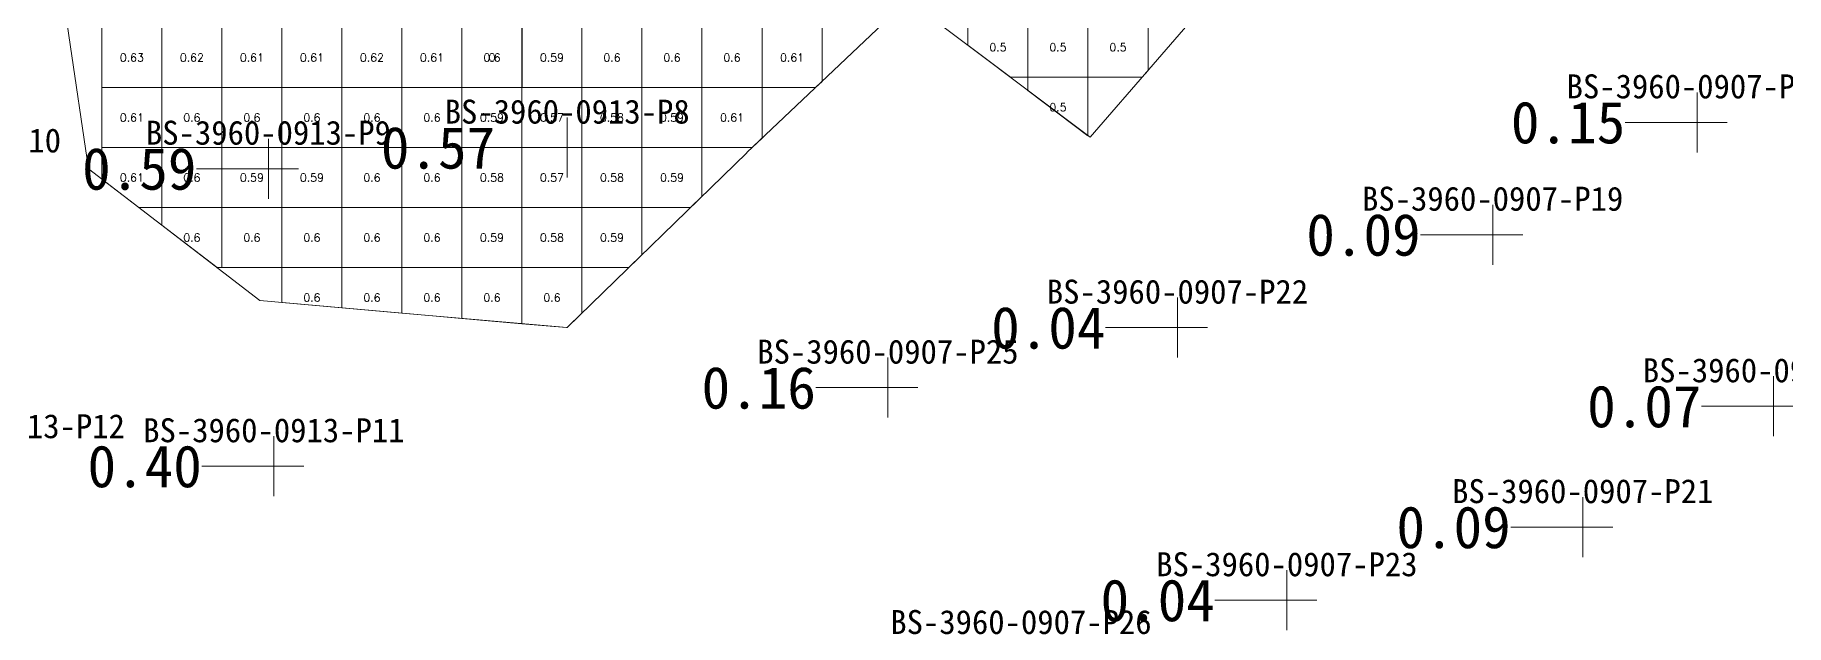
# Model space of a CAD drawing. Header units: inches. Extents: x 469941 to 470089, y 4349675 to 4349818.
# Drawn here: x 470000.39 to 470029.56, y 4349716.64 to 4349726.47 of the extents above; entities that cross this region are included whole.
import ezdxf
from ezdxf.enums import TextEntityAlignment as Align

# ---------------------------------------------------------------- set-up
doc = ezdxf.new("R2010")
doc.units = ezdxf.units.IN
doc.header["$MEASUREMENT"] = 0
for name, color, linetype, lineweight in [('0.500-1.000', 7, 'Continuous', 0), ('孔口文字', 7, 'Continuous', 0), ('点', 7, 'Continuous', 0), ('爆区方格网', 7, 'Continuous', 0), ('线条', 7, 'Continuous', 0), ('钻孔', 7, 'Continuous', 0)]:
    doc.layers.add(name, color=color, linetype=linetype, lineweight=lineweight)
doc.styles.add('3dmine_textStyle_1', font='txt.shx', dxfattribs={"height": 1, "bigfont": 'gbcbig.shx'})
doc.styles.add('3dmine_textStyle_3', font='宋体.ttf', dxfattribs={"height": 1})

msp = doc.modelspace()

# ---------------------------------------------------------------- hatches: boundary and pattern name
at = {"layer": '钻孔', "linetype": 'Continuous', "lineweight": 0, "true_color": 0x808080, "extrusion": (0, 1, 0)}
for points in [[(-470029.084, 3949.541), (-470028.084, 3949.541), (-470028.084, 3960.541), (-470029.084, 3960.541)], [(-470025.675, 3949.743), (-470024.675, 3949.743), (-470024.675, 3960.743), (-470025.675, 3960.743)], [(-470020.423, 3949.726), (-470019.423, 3949.726), (-470019.423, 3960.726), (-470020.423, 3960.726)], [(-470015.598, 3949.75), (-470014.598, 3949.75), (-470014.598, 3960.75), (-470015.598, 3960.75)], [(-470030.354, 3950.284), (-470029.354, 3950.284), (-470029.354, 3960.284), (-470030.354, 3960.284)], [(-470000.707, 3949.882), (-469999.707, 3949.882), (-469999.707, 3960.882), (-470000.707, 3960.882)], [(-470005.366, 3949.808), (-470004.366, 3949.808), (-470004.366, 3960.808), (-470005.366, 3960.808)], [(-470027.176, 3949.631), (-470026.176, 3949.631), (-470026.176, 3960.631), (-470027.176, 3960.631)], [(-470022.246, 3949.741), (-470021.246, 3949.741), (-470021.246, 3960.741), (-470022.246, 3960.741)]]:
    msp.add_hatch(color=8, dxfattribs=at).paths.add_polyline_path(points, flags=0)
at = {"layer": '钻孔', "linetype": 'Continuous', "lineweight": 0, "true_color": 0x00ffff, "extrusion": (0, 1, 0)}
for points in [[(-470010.254, 3949.734), (-470009.254, 3949.734), (-470009.254, 3960.734), (-470010.254, 3960.734)], [(-470005.276, 3949.731), (-470004.276, 3949.731), (-470004.276, 3960.731), (-470005.276, 3960.731)]]:
    msp.add_hatch(color=4, dxfattribs=at).paths.add_polyline_path(points, flags=0)

# ---------------------------------------------------------------- linework, layer by layer
at = {"layer": '0.500-1.000', "color": 4, "linetype": 'Continuous', "lineweight": 0, "true_color": 0x00ffff}
for points in [[(470020.431, 4349729.863), (470020.07, 4349727.2), (470017.968, 4349724.768), (470014.931, 4349727.059), (470016.382, 4349729.947), (470017.834, 4349732.836), (470020.431, 4349729.863)], [(470014.931, 4349727.059), (470012.248, 4349724.513), (470012.247, 4349724.512), (470009.254, 4349721.596), (470006.95, 4349721.8), (470004.132, 4349722.049), (470001.276, 4349724.245), (470000.951, 4349726.463), (470000.951, 4349726.463), (470000.499, 4349729.542)]]:
    msp.add_lwpolyline(points, dxfattribs=at)
at = {"layer": '点', "color": 138, "linetype": 'Continuous', "lineweight": 0, "true_color": 0x004c4c}
for points, elevation in [([(470028.084, 4349724.517), (470028.084, 4349725.517)], 3960.541), ([(470009.254, 4349724.096), (470009.254, 4349725.096)], 3960.734), ([(470028.584, 4349725.017), (470027.584, 4349725.017)], 3960.541), ([(470004.276, 4349723.745), (470004.276, 4349724.745)], 3960.731), ([(470009.754, 4349724.596), (470008.754, 4349724.596)], 3960.734), ([(470004.776, 4349724.245), (470003.776, 4349724.245)], 3960.731), ([(470024.675, 4349722.645), (470024.675, 4349723.645)], 3960.743), ([(470025.175, 4349723.145), (470024.175, 4349723.145)], 3960.743), ([(470019.423, 4349721.096), (470019.423, 4349722.096)], 3960.726), ([(470019.923, 4349721.596), (470018.923, 4349721.596)], 3960.726), ([(470014.598, 4349720.096), (470014.598, 4349721.096)], 3960.75), ([(470029.354, 4349719.785), (470029.354, 4349720.785)], 3960.284), ([(470015.098, 4349720.596), (470014.098, 4349720.596)], 3960.75), ([(470029.854, 4349720.285), (470028.854, 4349720.285)], 3960.284), ([(470004.366, 4349718.786), (470004.366, 4349719.786)], 3960.808), ([(470004.866, 4349719.286), (470003.866, 4349719.286)], 3960.808), ([(470026.176, 4349717.771), (470026.176, 4349718.771)], 3960.631), ([(470026.676, 4349718.271), (470025.676, 4349718.271)], 3960.631), ([(470021.246, 4349716.553), (470021.246, 4349717.553)], 3960.741), ([(470021.746, 4349717.053), (470020.746, 4349717.053)], 3960.741)]:
    msp.add_lwpolyline(points, dxfattribs=dict(at, elevation=elevation))
at = {"layer": '爆区方格网', "color": 4, "linetype": 'Continuous', "lineweight": 0, "true_color": 0x00ffff}
for points, elevation in [([(470016.932, 4349725.769), (470016.641, 4349725.769), (470015.932, 4349726.303), (470015.932, 4349726.769), (470016.932, 4349726.769), (470016.932, 4349725.769)], 3960.983), ([(470017.932, 4349725.769), (470016.932, 4349725.769), (470016.932, 4349726.769), (470017.932, 4349726.769), (470017.932, 4349725.769)], 3960.983), ([(470018.932, 4349725.884), (470018.833, 4349725.769), (470017.932, 4349725.769), (470017.932, 4349726.769), (470018.932, 4349726.769), (470018.932, 4349725.884)], 3960.983), ([(470002.5, 4349725.597), (470001.5, 4349725.597), (470001.5, 4349726.597), (470002.5, 4349726.597), (470002.5, 4349725.597)], 3960.731), ([(470003.5, 4349725.597), (470002.5, 4349725.597), (470002.5, 4349726.597), (470003.5, 4349726.597), (470003.5, 4349725.597)], 3960.731), ([(470004.5, 4349725.597), (470003.5, 4349725.597), (470003.5, 4349726.597), (470004.5, 4349726.597), (470004.5, 4349725.597)], 3960.731), ([(470005.5, 4349725.597), (470004.5, 4349725.597), (470004.5, 4349726.597), (470005.5, 4349726.597), (470005.5, 4349725.597)], 3960.731), ([(470006.5, 4349725.597), (470005.5, 4349725.597), (470005.5, 4349726.597), (470006.5, 4349726.597), (470006.5, 4349725.597)], 3960.731), ([(470007.5, 4349725.597), (470006.5, 4349725.597), (470006.5, 4349726.597), (470007.5, 4349726.597), (470007.5, 4349725.597)], 3960.731), ([(470008.5, 4349725.597), (470007.5, 4349725.597), (470007.5, 4349726.597), (470008.5, 4349726.597), (470008.5, 4349725.597)], 3960.731), ([(470008.501, 4349725.598), (470007.501, 4349725.598), (470007.501, 4349726.597), (470008.501, 4349726.597), (470008.501, 4349725.598)], 3960.731), ([(470009.5, 4349725.597), (470008.5, 4349725.597), (470008.5, 4349726.597), (470009.5, 4349726.597), (470009.5, 4349725.597)], 3960.731), ([(470010.5, 4349725.597), (470009.5, 4349725.597), (470009.5, 4349726.597), (470010.5, 4349726.597), (470010.5, 4349725.597)], 3960.731), ([(470011.5, 4349725.597), (470010.5, 4349725.597), (470010.5, 4349726.597), (470011.5, 4349726.597), (470011.5, 4349725.597)], 3960.731), ([(470012.5, 4349725.597), (470011.5, 4349725.597), (470011.5, 4349726.597), (470012.5, 4349726.597), (470012.5, 4349725.597)], 3960.731), ([(470013.5, 4349725.701), (470013.39, 4349725.597), (470012.5, 4349725.597), (470012.5, 4349726.597), (470013.5, 4349726.597), (470013.5, 4349725.701)], 3960.731), ([(470002.5, 4349724.597), (470001.5, 4349724.597), (470001.5, 4349725.597), (470002.5, 4349725.597), (470002.5, 4349724.597)], 3960.731), ([(470003.5, 4349724.597), (470002.5, 4349724.597), (470002.5, 4349725.597), (470003.5, 4349725.597), (470003.5, 4349724.597)], 3960.731), ([(470004.5, 4349724.597), (470003.5, 4349724.597), (470003.5, 4349725.597), (470004.5, 4349725.597), (470004.5, 4349724.597)], 3960.731), ([(470005.5, 4349724.597), (470004.5, 4349724.597), (470004.5, 4349725.597), (470005.5, 4349725.597), (470005.5, 4349724.597)], 3960.731), ([(470006.5, 4349724.597), (470005.5, 4349724.597), (470005.5, 4349725.597), (470006.5, 4349725.597), (470006.5, 4349724.597)], 3960.731), ([(470007.5, 4349724.597), (470006.5, 4349724.597), (470006.5, 4349725.597), (470007.5, 4349725.597), (470007.5, 4349724.597)], 3960.731), ([(470008.5, 4349724.597), (470007.5, 4349724.597), (470007.5, 4349725.597), (470008.5, 4349725.597), (470008.5, 4349724.597)], 3960.731), ([(470009.5, 4349724.597), (470008.5, 4349724.597), (470008.5, 4349725.597), (470009.5, 4349725.597), (470009.5, 4349724.597)], 3960.731), ([(470010.5, 4349724.597), (470009.5, 4349724.597), (470009.5, 4349725.597), (470010.5, 4349725.597), (470010.5, 4349724.597)], 3960.731), ([(470011.5, 4349724.597), (470010.5, 4349724.597), (470010.5, 4349725.597), (470011.5, 4349725.597), (470011.5, 4349724.597)], 3960.731), ([(470012.5, 4349724.752), (470012.336, 4349724.597), (470011.5, 4349724.597), (470011.5, 4349725.597), (470012.5, 4349725.597), (470012.5, 4349724.752)], 3960.731), ([(470017.932, 4349724.795), (470016.932, 4349725.549), (470016.932, 4349725.769), (470017.932, 4349725.769), (470017.932, 4349724.795)], 3960.983), ([(470002.5, 4349723.597), (470002.119, 4349723.597), (470001.5, 4349724.073), (470001.5, 4349724.597), (470002.5, 4349724.597), (470002.5, 4349723.597)], 3960.731), ([(470003.5, 4349723.597), (470002.5, 4349723.597), (470002.5, 4349724.597), (470003.5, 4349724.597), (470003.5, 4349723.597)], 3960.731), ([(470004.5, 4349723.597), (470003.5, 4349723.597), (470003.5, 4349724.597), (470004.5, 4349724.597), (470004.5, 4349723.597)], 3960.731), ([(470005.5, 4349723.597), (470004.5, 4349723.597), (470004.5, 4349724.597), (470005.5, 4349724.597), (470005.5, 4349723.597)], 3960.731), ([(470006.5, 4349723.597), (470005.5, 4349723.597), (470005.5, 4349724.597), (470006.5, 4349724.597), (470006.5, 4349723.597)], 3960.731), ([(470007.5, 4349723.597), (470006.5, 4349723.597), (470006.5, 4349724.597), (470007.5, 4349724.597), (470007.5, 4349723.597)], 3960.731), ([(470008.5, 4349723.597), (470007.5, 4349723.597), (470007.5, 4349724.597), (470008.5, 4349724.597), (470008.5, 4349723.597)], 3960.731), ([(470009.5, 4349723.597), (470008.5, 4349723.597), (470008.5, 4349724.597), (470009.5, 4349724.597), (470009.5, 4349723.597)], 3960.731), ([(470010.5, 4349723.597), (470009.5, 4349723.597), (470009.5, 4349724.597), (470010.5, 4349724.597), (470010.5, 4349723.597)], 3960.731), ([(470011.5, 4349723.784), (470011.308, 4349723.597), (470010.5, 4349723.597), (470010.5, 4349724.597), (470011.5, 4349724.597), (470011.5, 4349723.784)], 3960.731), ([(470003.5, 4349722.597), (470003.42, 4349722.597), (470002.5, 4349723.304), (470002.5, 4349723.597), (470003.5, 4349723.597), (470003.5, 4349722.597)], 3960.731), ([(470004.5, 4349722.597), (470003.5, 4349722.597), (470003.5, 4349723.597), (470004.5, 4349723.597), (470004.5, 4349722.597)], 3960.731), ([(470005.5, 4349722.597), (470004.5, 4349722.597), (470004.5, 4349723.597), (470005.5, 4349723.597), (470005.5, 4349722.597)], 3960.731), ([(470006.5, 4349722.597), (470005.5, 4349722.597), (470005.5, 4349723.597), (470006.5, 4349723.597), (470006.5, 4349722.597)], 3960.731), ([(470007.5, 4349722.597), (470006.5, 4349722.597), (470006.5, 4349723.597), (470007.5, 4349723.597), (470007.5, 4349722.597)], 3960.731), ([(470008.5, 4349722.597), (470007.5, 4349722.597), (470007.5, 4349723.597), (470008.5, 4349723.597), (470008.5, 4349722.597)], 3960.731), ([(470009.5, 4349722.597), (470008.5, 4349722.597), (470008.5, 4349723.597), (470009.5, 4349723.597), (470009.5, 4349722.597)], 3960.731), ([(470010.5, 4349722.81), (470010.281, 4349722.597), (470009.5, 4349722.597), (470009.5, 4349723.597), (470010.5, 4349723.597), (470010.5, 4349722.81)], 3960.731), ([(470005.5, 4349721.928), (470004.5, 4349722.016), (470004.5, 4349722.597), (470005.5, 4349722.597), (470005.5, 4349721.928)], 3960.731), ([(470006.5, 4349721.839), (470005.5, 4349721.928), (470005.5, 4349722.597), (470006.5, 4349722.597), (470006.5, 4349721.839)], 3960.731), ([(470007.5, 4349721.751), (470006.95, 4349721.8), (470006.5, 4349721.839), (470006.5, 4349722.597), (470007.5, 4349722.597), (470007.5, 4349721.751)], 3960.731), ([(470008.5, 4349721.662), (470007.5, 4349721.751), (470007.5, 4349722.597), (470008.5, 4349722.597), (470008.5, 4349721.662)], 3960.731), ([(470009.5, 4349721.835), (470009.255, 4349721.597), (470009.243, 4349721.597), (470008.5, 4349721.662), (470008.5, 4349722.597), (470009.5, 4349722.597), (470009.5, 4349721.835)], 3960.731)]:
    msp.add_lwpolyline(points, dxfattribs=dict(at, elevation=elevation))
at = {"layer": '线条', "color": 138, "linetype": 'Continuous', "lineweight": 0, "true_color": 0x004c4c}
for points, elevation in [([(470028.084, 4349725.017), (470028.084, 4349725.017), (470028.084, 4349725.017)], 3960.541), ([(470009.254, 4349724.596), (470009.254, 4349724.596), (470009.254, 4349724.596)], 3960.734), ([(470004.276, 4349724.245), (470004.276, 4349724.245), (470004.276, 4349724.245)], 3960.731), ([(470024.675, 4349723.145), (470024.675, 4349723.145), (470024.675, 4349723.145)], 3960.743), ([(470019.423, 4349721.596), (470019.423, 4349721.596), (470019.423, 4349721.596)], 3960.726), ([(470014.598, 4349720.596), (470014.598, 4349720.596), (470014.598, 4349720.596)], 3960.75), ([(470029.354, 4349720.285), (470029.354, 4349720.285), (470029.354, 4349720.285)], 3960.284), ([(470004.366, 4349719.286), (470004.366, 4349719.286), (470004.366, 4349719.286)], 3960.808), ([(470026.176, 4349718.271), (470026.176, 4349718.271), (470026.176, 4349718.271)], 3960.631), ([(470021.246, 4349717.053), (470021.246, 4349717.053), (470021.246, 4349717.053)], 3960.741)]:
    msp.add_lwpolyline(points, dxfattribs=dict(at, elevation=elevation))
at = {"layer": '钻孔', "color": 8, "linetype": 'Continuous', "lineweight": 0, "true_color": 0x808080}
for points, elevation in [([(470028.084, 4349725.017), (470026.884, 4349725.017)], 3960.541), ([(470028.084, 4349725.017), (470026.884, 4349725.017)], 3949.541), ([(470024.675, 4349723.145), (470023.475, 4349723.145)], 3960.743), ([(470024.675, 4349723.145), (470023.475, 4349723.145)], 3949.743), ([(470019.423, 4349721.596), (470018.223, 4349721.596)], 3960.726), ([(470019.423, 4349721.596), (470018.223, 4349721.596)], 3949.726), ([(470014.598, 4349720.596), (470013.398, 4349720.596)], 3960.75), ([(470014.598, 4349720.596), (470013.398, 4349720.596)], 3949.75), ([(470029.354, 4349720.285), (470028.154, 4349720.285)], 3960.284), ([(470029.354, 4349720.285), (470028.154, 4349720.285)], 3950.284), ([(470004.366, 4349719.286), (470003.166, 4349719.286)], 3960.808), ([(470004.366, 4349719.286), (470003.166, 4349719.286)], 3949.808), ([(470026.176, 4349718.271), (470024.976, 4349718.271)], 3960.631), ([(470026.176, 4349718.271), (470024.976, 4349718.271)], 3949.631), ([(470021.246, 4349717.053), (470020.046, 4349717.053)], 3960.741), ([(470021.246, 4349717.053), (470020.046, 4349717.053)], 3949.741)]:
    msp.add_lwpolyline(points, dxfattribs=dict(at, elevation=elevation))
at = {"layer": '钻孔', "color": 4, "linetype": 'Continuous', "lineweight": 0, "true_color": 0x00ffff}
for points, elevation in [([(470009.254, 4349724.596), (470008.054, 4349724.596)], 3960.734), ([(470009.254, 4349724.596), (470008.054, 4349724.596)], 3949.734), ([(470004.276, 4349724.245), (470003.076, 4349724.245)], 3960.731), ([(470004.276, 4349724.245), (470003.076, 4349724.245)], 3949.731)]:
    msp.add_lwpolyline(points, dxfattribs=dict(at, elevation=elevation))

# ---------------------------------------------------------------- texts
at = {"color": 4, "linetype": 'Continuous', "lineweight": 0, "true_color": 0x00ffff, "style": '3dmine_textStyle_1'}
for s, height, p in [('0.63', 0.1333, (470002, 4349726.097, 3960.731)), ('0.62', 0.1333, (470003, 4349726.097, 3960.731)), ('0.61', 0.1333, (470004, 4349726.097, 3960.731)), ('0.61', 0.1333, (470005, 4349726.097, 3960.731)), ('0.62', 0.1333, (470006, 4349726.097, 3960.731)), ('0.61', 0.1333, (470007, 4349726.097, 3960.731)), ('0.6', 0.1333, (470008, 4349726.097, 3960.731)), ('0', 0.133, (470008.001, 4349726.098, 3960.731)), ('0.59', 0.1333, (470009, 4349726.097, 3960.731)), ('0.6', 0.1333, (470010, 4349726.097, 3960.731)), ('0.6', 0.1333, (470011, 4349726.097, 3960.731)), ('0.6', 0.1333, (470012, 4349726.097, 3960.731)), ('0.61', 0.1333, (470013, 4349726.097, 3960.731)), ('0.5', 0.1333, (470016.432, 4349726.269, 3960.983)), ('0.5', 0.1333, (470017.432, 4349726.269, 3960.983)), ('0.5', 0.1333, (470018.432, 4349726.269, 3960.983)), ('0.5', 0.1333, (470017.432, 4349725.269, 3960.983)), ('0.61', 0.1333, (470002, 4349725.097, 3960.731)), ('0.6', 0.1333, (470003, 4349725.097, 3960.731)), ('0.6', 0.1333, (470004, 4349725.097, 3960.731)), ('0.6', 0.1333, (470005, 4349725.097, 3960.731)), ('0.6', 0.1333, (470006, 4349725.097, 3960.731)), ('0.6', 0.1333, (470007, 4349725.097, 3960.731)), ('0.59', 0.1333, (470008, 4349725.097, 3960.731)), ('0.57', 0.1333, (470009, 4349725.097, 3960.731)), ('0.58', 0.1333, (470010, 4349725.097, 3960.731)), ('0.59', 0.1333, (470011, 4349725.097, 3960.731)), ('0.61', 0.1333, (470012, 4349725.097, 3960.731)), ('0.61', 0.1333, (470002, 4349724.097, 3960.731)), ('0.6', 0.1333, (470003, 4349724.097, 3960.731)), ('0.59', 0.1333, (470004, 4349724.097, 3960.731)), ('0.59', 0.1333, (470005, 4349724.097, 3960.731)), ('0.6', 0.1333, (470006, 4349724.097, 3960.731)), ('0.6', 0.1333, (470007, 4349724.097, 3960.731)), ('0.58', 0.1333, (470008, 4349724.097, 3960.731)), ('0.57', 0.1333, (470009, 4349724.097, 3960.731)), ('0.58', 0.1333, (470010, 4349724.097, 3960.731)), ('0.59', 0.1333, (470011, 4349724.097, 3960.731)), ('0.6', 0.1333, (470003, 4349723.097, 3960.731)), ('0.6', 0.1333, (470004, 4349723.097, 3960.731)), ('0.6', 0.1333, (470005, 4349723.097, 3960.731)), ('0.6', 0.1333, (470006, 4349723.097, 3960.731)), ('0.6', 0.1333, (470007, 4349723.097, 3960.731)), ('0.59', 0.1333, (470008, 4349723.097, 3960.731)), ('0.58', 0.1333, (470009, 4349723.097, 3960.731)), ('0.59', 0.1333, (470010, 4349723.097, 3960.731)), ('0.6', 0.1333, (470005, 4349722.097, 3960.731)), ('0.6', 0.1333, (470006, 4349722.097, 3960.731)), ('0.6', 0.1333, (470007, 4349722.097, 3960.731)), ('0.6', 0.1333, (470008, 4349722.097, 3960.731)), ('0.6', 0.1333, (470009, 4349722.097, 3960.731))]:
    msp.add_text(s, height=height, dxfattribs=at).set_placement(p, align=Align.MIDDLE_CENTER)
at = {"layer": '孔口文字', "color": 138, "linetype": 'Continuous', "lineweight": 0, "true_color": 0x004c4c, "style": '3dmine_textStyle_3'}
for s, p in [('BS-3960-0907-P16', (470028.084, 4349725.417, 3960.541)), ('BS-3960-0913-P8', (470009.254, 4349724.996, 3960.734)), ('BS-3960-0913-P9', (470004.276, 4349724.645, 3960.731)), ('BS-3960-0913-P10', (469998.643, 4349724.516, 3960.935)), ('BS-3960-0907-P19', (470024.675, 4349723.545, 3960.743)), ('BS-3960-0907-P22', (470019.423, 4349721.996, 3960.726)), ('BS-3960-0907-P25', (470014.598, 4349720.996, 3960.75)), ('BS-3960-0907-P20', (470029.354, 4349720.685, 3960.284)), ('BS-3960-0913-P12', (469999.707, 4349719.754, 3960.882)), ('BS-3960-0913-P11', (470004.366, 4349719.686, 3960.808)), ('BS-3960-0907-P21', (470026.176, 4349718.671, 3960.631)), ('BS-3960-0907-P23', (470021.246, 4349717.453, 3960.741)), ('BS-3960-0907-P26', (470016.815, 4349716.49, 3960.861))]:
    msp.add_text(s, height=0.4, dxfattribs=at).set_placement(p, align=Align.CENTER)
at = {"layer": '钻孔', "color": 8, "linetype": 'Continuous', "lineweight": 0, "true_color": 0x808080, "style": '3dmine_textStyle_3'}
for s, p in [('0.15', (470026.884, 4349725.017, 3960.541)), ('0.09', (470023.475, 4349723.145, 3960.743)), ('0.04', (470018.223, 4349721.596, 3960.726)), ('0.16', (470013.398, 4349720.596, 3960.75)), ('0.07', (470028.154, 4349720.285, 3960.284)), ('0.40', (470003.166, 4349719.286, 3960.808)), ('0.09', (470024.976, 4349718.271, 3960.631)), ('0.04', (470020.046, 4349717.053, 3960.741))]:
    msp.add_text(s, height=0.7, dxfattribs=at).set_placement(p, align=Align.MIDDLE_RIGHT)
at = {"layer": '钻孔', "color": 4, "linetype": 'Continuous', "lineweight": 0, "true_color": 0x00ffff, "style": '3dmine_textStyle_3'}
for s, p in [('0.57', (470008.054, 4349724.596, 3960.734)), ('0.59', (470003.076, 4349724.245, 3960.731))]:
    msp.add_text(s, height=0.7, dxfattribs=at).set_placement(p, align=Align.MIDDLE_RIGHT)

doc.saveas('drawing.dxf')
